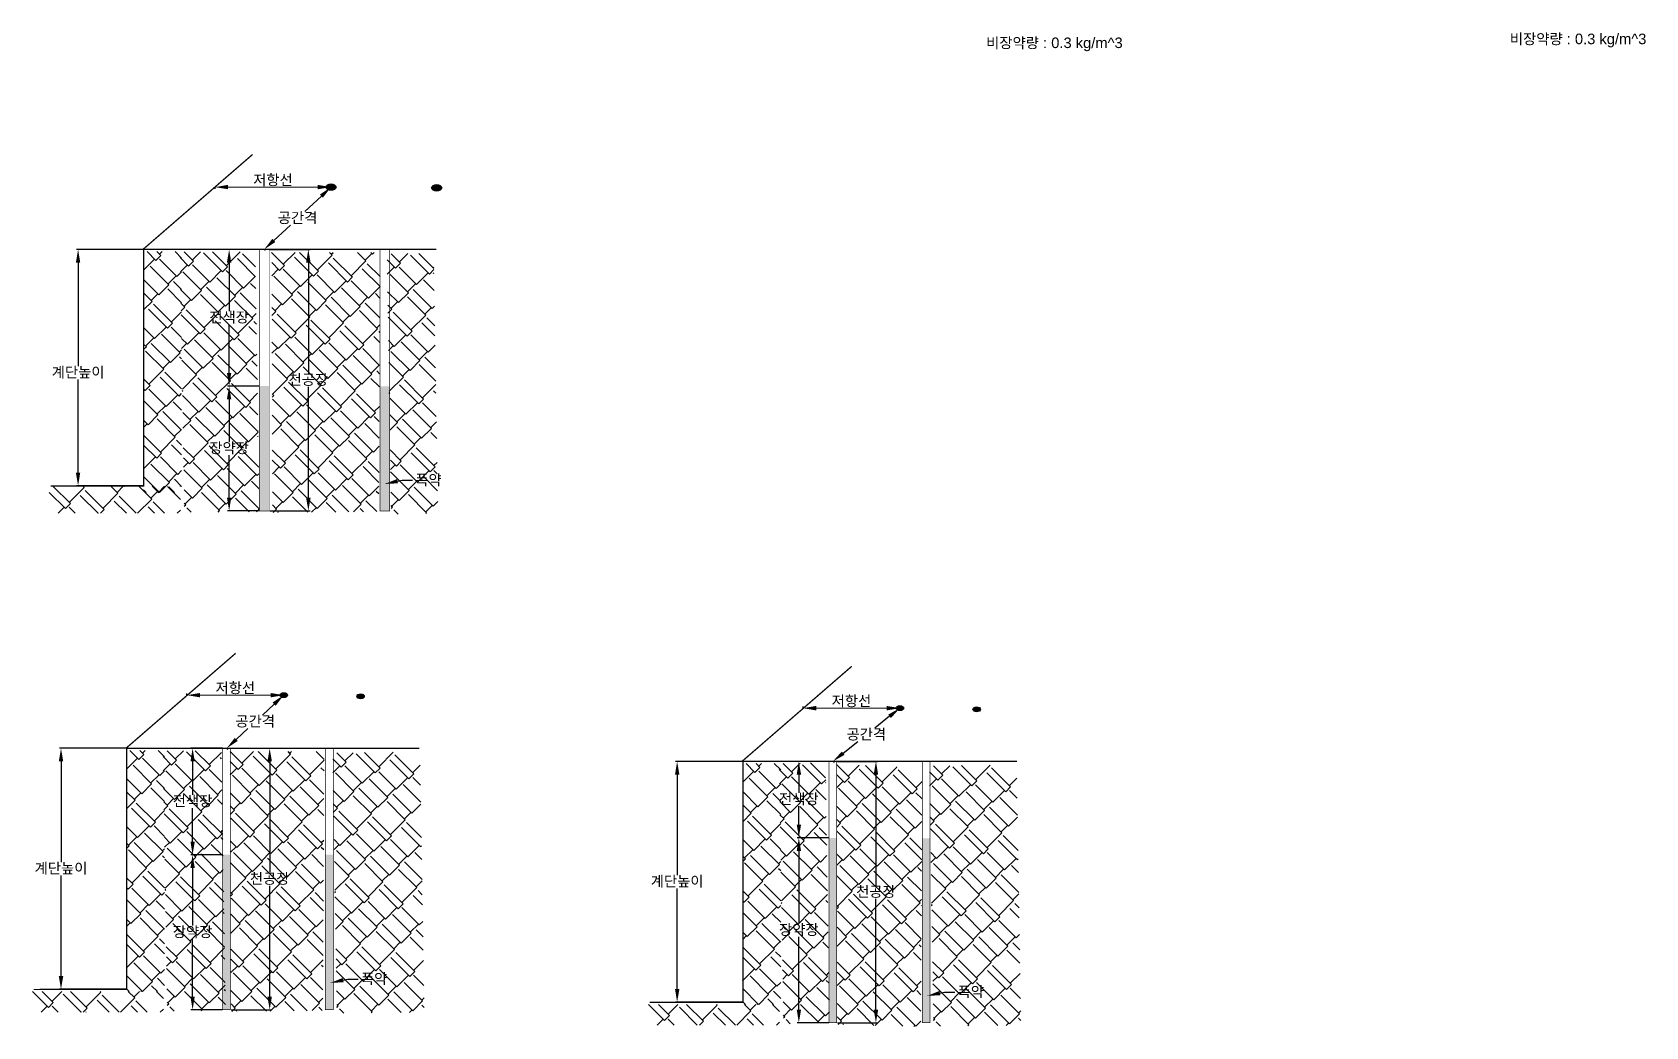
# Model space of a CAD drawing. Header units: millimetres. Extents: x -19 to 11377, y -963 to 606.
# Drawn here: x 10085 to 11312, y -963 to -207 of the extents above; entities that cross this region are included whole.
import ezdxf
from ezdxf import colors
from ezdxf.entities.mleader import LeaderData, LeaderLine
from ezdxf.math import Vec2, Vec3

# ---------------------------------------------------------------- set-up
doc = ezdxf.new("R2010")
doc.units = ezdxf.units.MM
doc.layers.get('Defpoints').update_dxf_attribs({"color": 5})
doc.styles.get("Standard").update_dxf_attribs({"font": 'arial.ttf'})
doc.dimstyles.new('ISO-25', dxfattribs={"dimtxt": 2.5, "dimasz": 2.5, "dimexe": 1.25, "dimexo": 0.625, "dimtad": 1, "dimtxsty": 'Standard', "dimcen": 2.5, "dimadec": 0, "dimazin": 0, "dimtfac": 1, "dimtmove": 0, "dimatfit": 3, "dimfxl": 1, "dimarcsym": 0})
pattern_1 = [(45, (9607.2, -859.21), (16.9727, 47.14634), [10.668, -8.89, 12.446, -5.334, 16.002, -7.112]), (45, (9614.115, -851.039), (16.9727, 47.14634), [8.89, -33.782, 7.112, -10.668]), (45, (9630.773, -837.524), (16.9727, 47.14634), [5.334, -55.118]), (135, (9607.2, -859.211), (-25.77334, 4.40033), [20.447, -64.897]), (135, (9614.744, -851.667), (-25.77334, 4.40033), [20.0025, -65.3415]), (135, (9621.03, -845.381), (-25.77334, 4.40033), [18.669, -66.675]), (135, (9630.773, -837.524), (-25.77334, 4.40033), [20.447, -64.897]), (135, (9634.545, -833.752), (-25.77334, 4.40033), [20.447, -64.897]), (135, (9644.917, -821.494), (-25.77334, 4.40033), [19.558, -65.786])]
pattern_2 = [(45, (9594.232, -1238.206), (16.9727, 47.14634), [10.668, -8.89, 12.446, -5.334, 16.002, -7.112]), (45, (9601.146, -1230.034), (16.9727, 47.14634), [8.89, -33.782, 7.112, -10.668]), (45, (9617.805, -1216.519), (16.9727, 47.14634), [5.334, -55.118]), (135, (9594.232, -1238.206), (-25.77334, 4.40033), [20.447, -64.897]), (135, (9601.775, -1230.663), (-25.77334, 4.40033), [20.0025, -65.3415]), (135, (9608.061, -1224.377), (-25.77334, 4.40033), [18.669, -66.675]), (135, (9617.805, -1216.519), (-25.77334, 4.40033), [20.447, -64.897]), (135, (9621.576, -1212.747), (-25.77334, 4.40033), [20.447, -64.897]), (135, (9631.949, -1200.489), (-25.77334, 4.40033), [19.558, -65.786])]
pattern_3 = [(45, (10062.563, -1248.07), (16.9727, 47.14634), [10.668, -8.89, 12.446, -5.334, 16.002, -7.112]), (45, (10069.478, -1239.899), (16.9727, 47.14634), [8.89, -33.782, 7.112, -10.668]), (45, (10086.136, -1226.384), (16.9727, 47.14634), [5.334, -55.118]), (135, (10062.563, -1248.071), (-25.77334, 4.40033), [20.447, -64.897]), (135, (10070.107, -1240.527), (-25.77334, 4.40033), [20.0025, -65.3415]), (135, (10076.393, -1234.241), (-25.77334, 4.40033), [18.669, -66.675]), (135, (10086.136, -1226.384), (-25.77334, 4.40033), [20.447, -64.897]), (135, (10089.908, -1222.612), (-25.77334, 4.40033), [20.447, -64.897]), (135, (10100.28, -1210.354), (-25.77334, 4.40033), [19.558, -65.786])]

# ---------------------------------------------------------------- blocks, each defined once
blk = doc.blocks.new('*D118')
at = {"color": 0, "lineweight": -2}
for p, q in [((10265.9, -372.2), (10296.4, -372.2)), ((10295.1, -382.2), (10295.1, -466.4)), ((10295.1, -560.8), (10295.1, -476.6)), ((10265.9, -570.8), (10296.4, -570.8))]:
    blk.add_line(p, q, dxfattribs=at)
at = {"color": 0}
for points in [[(10296.8, -382.2), (10293.4, -382.2), (10295.1, -372.2)], [(10293.4, -560.8), (10296.8, -560.8), (10295.1, -570.8)]]:
    blk.add_solid(points, dxfattribs=at)
at = {"layer": 'Defpoints', "color": 0}
for p in [(10265.3, -372.2), (10265.3, -570.8), (10295.1, -570.8)]:
    blk.add_point(p, dxfattribs=at)
at = {"color": 0, "insert": (10295.1, -471.5), "char_height": 8, "attachment_point": 5, "rotation": 0.001}
blk.add_mtext('천공장', dxfattribs=at)
blk = doc.blocks.new('*D119')
at = {"color": 0, "lineweight": -2}
for p, q in [((10169.4, -372.2), (10118.8, -372.2)), ((10120.1, -382.2), (10120.1, -460.8)), ((10120.1, -541.8), (10120.1, -471)), ((10169.4, -551.8), (10118.8, -551.8))]:
    blk.add_line(p, q, dxfattribs=at)
at = {"color": 0}
for points in [[(10121.7, -382.2), (10118.4, -382.2), (10120.1, -372.2)], [(10118.4, -541.8), (10121.7, -541.8), (10120.1, -551.8)]]:
    blk.add_solid(points, dxfattribs=at)
at = {"layer": 'Defpoints', "color": 0}
for p in [(10120.1, -372.2), (10170, -372.2), (10170, -551.8)]:
    blk.add_point(p, dxfattribs=at)
at = {"color": 0, "insert": (10120.1, -465.9), "char_height": 8, "attachment_point": 5, "rotation": 0.001}
blk.add_mtext('{\\fGulim|c129|p50;계단높이}', dxfattribs=at)
blk = doc.blocks.new('*D120')
at = {"color": 0, "lineweight": -2}
for p, q in [((10257.5, -476), (10233.6, -476)), ((10234.9, -486), (10234.9, -518.3)), ((10234.9, -560.8), (10234.9, -528.5)), ((10257.5, -570.8), (10233.6, -570.8))]:
    blk.add_line(p, q, dxfattribs=at)
at = {"color": 0}
for points in [[(10236.5, -486), (10233.2, -486), (10234.9, -476)], [(10233.2, -560.8), (10236.5, -560.8), (10234.9, -570.8)]]:
    blk.add_solid(points, dxfattribs=at)
at = {"layer": 'Defpoints', "color": 0}
for p in [(10257.8, -476), (10234.9, -570.8), (10257.8, -570.8)]:
    blk.add_point(p, dxfattribs=at)
at = {"color": 0, "insert": (10234.9, -523.4), "char_height": 8, "attachment_point": 5, "rotation": 0.001}
blk.add_mtext('장약장', dxfattribs=at)
blk = doc.blocks.new('*D121')
at = {"color": 0, "lineweight": -2}
for p, q in [((10312.7, -325.4), (10313.2, -325.9)), ((10305, -331.8), (10292.4, -343.5)), ((10268.9, -365.4), (10281.5, -353.7)), ((10262, -372.7), (10262.4, -373.1))]:
    blk.add_line(p, q, dxfattribs=at)
at = {"color": 0}
for points in [[(10306.1, -333), (10303.9, -330.5), (10312.3, -324.9)], [(10267.7, -364.2), (10270, -366.6), (10261.6, -372.2)]]:
    blk.add_solid(points, dxfattribs=at)
at = {"layer": 'Defpoints', "color": 0}
for p in [(10312.3, -324.9), (10261.6, -372.2), (10261.6, -372.2)]:
    blk.add_point(p, dxfattribs=at)
at = {"color": 0, "insert": (10286.9, -348.6), "char_height": 8, "attachment_point": 5, "rotation": 359.999}
blk.add_mtext('공간격', dxfattribs=at)
blk = doc.blocks.new('*D122')
at = {"color": 0, "lineweight": -2}
for p, q in [((10224.1, -325.2), (10224.1, -326.1)), ((10312.3, -324.3), (10312.3, -323.6))]:
    blk.add_line(p, q, dxfattribs=at)
at = {"color": 0, "lineweight": 5}
blk.add_line((10302.3, -324.9), (10234.1, -324.9), dxfattribs=at)
at = {"color": 0}
for points in [[(10234.1, -323.2), (10234.1, -326.5), (10224.1, -324.9)], [(10302.3, -326.5), (10302.3, -323.2), (10312.3, -324.9)]]:
    blk.add_solid(points, dxfattribs=at)
at = {"layer": 'Defpoints', "color": 0}
for p in [(10224.1, -324.6), (10224.1, -324.9), (10312.3, -324.9)]:
    blk.add_point(p, dxfattribs=at)
at = {"color": 0, "insert": (10268.2, -319.8), "char_height": 8, "attachment_point": 5}
blk.add_mtext('저항선', dxfattribs=at)
blk = doc.blocks.new('*D123')
at = {"color": 0, "lineweight": -2}
for p, q in [((10257.5, -372.2), (10233.6, -372.2)), ((10234.9, -382.2), (10234.9, -419.1)), ((10234.9, -466.1), (10234.9, -429.2)), ((10257.5, -476.1), (10233.6, -476.1))]:
    blk.add_line(p, q, dxfattribs=at)
at = {"color": 0}
for points in [[(10236.5, -382.2), (10233.2, -382.2), (10234.9, -372.2)], [(10233.2, -466.1), (10236.5, -466.1), (10234.9, -476.1)]]:
    blk.add_solid(points, dxfattribs=at)
at = {"layer": 'Defpoints', "color": 0}
for p in [(10257.8, -372.2), (10234.9, -476.1), (10257.8, -476.1)]:
    blk.add_point(p, dxfattribs=at)
at = {"color": 0, "insert": (10234.9, -424.1), "char_height": 8, "attachment_point": 5, "rotation": 0.001}
blk.add_mtext('전색장', dxfattribs=at)
blk = doc.blocks.new('*D124')
at = {"color": 0, "lineweight": -2}
for p, q in [((10236.5, -751.2), (10266.9, -751.2)), ((10265.7, -761.2), (10265.7, -845.4)), ((10265.7, -939.8), (10265.7, -855.6)), ((10236.5, -949.8), (10266.9, -949.8))]:
    blk.add_line(p, q, dxfattribs=at)
at = {"color": 0}
for points in [[(10267.4, -761.2), (10264, -761.2), (10265.7, -751.2)], [(10264, -939.8), (10267.4, -939.8), (10265.7, -949.8)]]:
    blk.add_solid(points, dxfattribs=at)
at = {"layer": 'Defpoints', "color": 0}
for p in [(10235.9, -751.2), (10235.9, -949.8), (10265.7, -949.8)]:
    blk.add_point(p, dxfattribs=at)
at = {"color": 0, "insert": (10265.7, -850.5), "char_height": 8, "attachment_point": 5, "rotation": 0.001}
blk.add_mtext('천공장', dxfattribs=at)
blk = doc.blocks.new('*D125')
at = {"color": 0, "lineweight": -2}
for p, q in [((10156.4, -751.2), (10105.9, -751.2)), ((10107.1, -761.2), (10107.1, -837.6)), ((10107.1, -924.2), (10107.1, -847.8)), ((10156.4, -934.2), (10105.9, -934.2))]:
    blk.add_line(p, q, dxfattribs=at)
at = {"color": 0}
for points in [[(10108.8, -761.2), (10105.4, -761.2), (10107.1, -751.2)], [(10105.4, -924.2), (10108.8, -924.2), (10107.1, -934.2)]]:
    blk.add_solid(points, dxfattribs=at)
at = {"layer": 'Defpoints', "color": 0}
for p in [(10107.1, -751.2), (10157.1, -751.2), (10157.1, -934.2)]:
    blk.add_point(p, dxfattribs=at)
at = {"color": 0, "insert": (10107.1, -842.7), "char_height": 8, "attachment_point": 5, "rotation": 0.001}
blk.add_mtext('{\\fGulim|c129|p50;계단높이}', dxfattribs=at)
blk = doc.blocks.new('*D126')
at = {"color": 0, "lineweight": -2}
for p, q in [((10229.8, -832.1), (10205.9, -832.1)), ((10207.1, -842.1), (10207.1, -885.9)), ((10207.1, -939.8), (10207.1, -896.1)), ((10229.8, -949.8), (10205.9, -949.8))]:
    blk.add_line(p, q, dxfattribs=at)
at = {"color": 0}
for points in [[(10208.8, -842.1), (10205.5, -842.1), (10207.1, -832.1)], [(10205.5, -939.8), (10208.8, -939.8), (10207.1, -949.8)]]:
    blk.add_solid(points, dxfattribs=at)
at = {"layer": 'Defpoints', "color": 0}
for p in [(10230.1, -832.1), (10207.1, -949.8), (10230.1, -949.8)]:
    blk.add_point(p, dxfattribs=at)
at = {"color": 0, "insert": (10207.1, -891), "char_height": 8, "attachment_point": 5, "rotation": 0.001}
blk.add_mtext('장약장', dxfattribs=at)
blk = doc.blocks.new('*D127')
at = {"color": 0, "lineweight": -2}
for p, q in [((10276.8, -711.3), (10277.2, -711.7)), ((10269.1, -717.6), (10260.2, -725.9)), ((10240.3, -744.4), (10249.2, -736.1)), ((10233.4, -751.7), (10233.8, -752.1))]:
    blk.add_line(p, q, dxfattribs=at)
at = {"color": 0}
for points in [[(10270.2, -718.9), (10267.9, -716.4), (10276.4, -710.8)], [(10239.2, -743.2), (10241.4, -745.6), (10233, -751.2)]]:
    blk.add_solid(points, dxfattribs=at)
at = {"layer": 'Defpoints', "color": 0}
for p in [(10276.4, -710.8), (10233, -751.2), (10233, -751.2)]:
    blk.add_point(p, dxfattribs=at)
at = {"color": 0, "insert": (10254.7, -731), "char_height": 8, "attachment_point": 5, "rotation": 359.999}
blk.add_mtext('공간격', dxfattribs=at)
blk = doc.blocks.new('*D128')
at = {"color": 0, "lineweight": -2}
for p, q in [((10202.8, -710.7), (10202.8, -709.6)), ((10276.4, -710.2), (10276.4, -709.6))]:
    blk.add_line(p, q, dxfattribs=at)
at = {"color": 0, "lineweight": 5}
blk.add_line((10266.4, -710.8), (10212.8, -710.8), dxfattribs=at)
at = {"color": 0}
for points in [[(10212.8, -709.2), (10212.8, -712.5), (10202.8, -710.8)], [(10266.4, -712.5), (10266.4, -709.2), (10276.4, -710.8)]]:
    blk.add_solid(points, dxfattribs=at)
at = {"layer": 'Defpoints', "color": 0}
for p in [(10202.8, -710.8), (10276.4, -710.8), (10202.8, -711.4)]:
    blk.add_point(p, dxfattribs=at)
at = {"color": 0, "insert": (10239.6, -705.7), "char_height": 8, "attachment_point": 5}
blk.add_mtext('저항선', dxfattribs=at)
blk = doc.blocks.new('*D129')
at = {"color": 0, "lineweight": -2}
for p, q in [((10229.8, -751.2), (10205.9, -751.2)), ((10207.1, -761.2), (10207.1, -786.6)), ((10207.1, -822), (10207.1, -796.7)), ((10229.8, -832), (10205.9, -832))]:
    blk.add_line(p, q, dxfattribs=at)
at = {"color": 0}
for points in [[(10208.8, -761.2), (10205.5, -761.2), (10207.1, -751.2)], [(10205.5, -822), (10208.8, -822), (10207.1, -832)]]:
    blk.add_solid(points, dxfattribs=at)
at = {"layer": 'Defpoints', "color": 0}
for p in [(10230.1, -751.2), (10207.1, -832), (10230.1, -832)]:
    blk.add_point(p, dxfattribs=at)
at = {"color": 0, "insert": (10207.1, -791.6), "char_height": 8, "attachment_point": 5, "rotation": 0.001}
blk.add_mtext('전색장', dxfattribs=at)
blk = doc.blocks.new('*D130')
at = {"color": 0, "lineweight": -2}
for p, q in [((10697.3, -761.1), (10727.7, -761.1)), ((10726.5, -771.1), (10726.5, -855.3)), ((10726.5, -949.7), (10726.5, -865.5)), ((10697.3, -959.7), (10727.7, -959.7))]:
    blk.add_line(p, q, dxfattribs=at)
at = {"color": 0}
for points in [[(10728.2, -771.1), (10724.8, -771.1), (10726.5, -761.1)], [(10724.8, -949.7), (10728.2, -949.7), (10726.5, -959.7)]]:
    blk.add_solid(points, dxfattribs=at)
at = {"layer": 'Defpoints', "color": 0}
for p in [(10696.7, -761.1), (10696.7, -959.7), (10726.5, -959.7)]:
    blk.add_point(p, dxfattribs=at)
at = {"color": 0, "insert": (10726.5, -860.4), "char_height": 8, "attachment_point": 5, "rotation": 0.001}
blk.add_mtext('천공장', dxfattribs=at)
blk = doc.blocks.new('*D131')
at = {"color": 0, "lineweight": -2}
for p, q in [((10624.8, -761.1), (10574.2, -761.1)), ((10575.4, -771.1), (10575.4, -847.5)), ((10575.4, -934.1), (10575.4, -857.7)), ((10624.8, -944.1), (10574.2, -944.1))]:
    blk.add_line(p, q, dxfattribs=at)
at = {"color": 0}
for points in [[(10577.1, -771.1), (10573.8, -771.1), (10575.4, -761.1)], [(10573.8, -934.1), (10577.1, -934.1), (10575.4, -944.1)]]:
    blk.add_solid(points, dxfattribs=at)
at = {"layer": 'Defpoints', "color": 0}
for p in [(10575.4, -761.1), (10625.4, -761.1), (10625.4, -944.1)]:
    blk.add_point(p, dxfattribs=at)
at = {"color": 0, "insert": (10575.4, -852.6), "char_height": 8, "attachment_point": 5, "rotation": 0.001}
blk.add_mtext('{\\fGulim|c129|p50;계단높이}', dxfattribs=at)
blk = doc.blocks.new('*D132')
at = {"color": 0, "lineweight": -2}
for p, q in [((10690.3, -819.1), (10666.7, -819.1)), ((10667.9, -829.1), (10667.9, -884.3)), ((10667.9, -949.7), (10667.9, -894.5)), ((10690.6, -959.7), (10666.7, -959.7))]:
    blk.add_line(p, q, dxfattribs=at)
at = {"color": 0}
for points in [[(10669.6, -829.1), (10666.3, -829.1), (10667.9, -819.1)], [(10666.3, -949.7), (10669.6, -949.7), (10667.9, -959.7)]]:
    blk.add_solid(points, dxfattribs=at)
at = {"layer": 'Defpoints', "color": 0}
for p in [(10690.6, -819.1), (10667.9, -959.7), (10690.9, -959.7)]:
    blk.add_point(p, dxfattribs=at)
at = {"color": 0, "insert": (10667.9, -889.4), "char_height": 8, "attachment_point": 5, "rotation": 0.001}
blk.add_mtext('장약장', dxfattribs=at)
blk = doc.blocks.new('*D133')
at = {"color": 0, "lineweight": -2}
for p, q in [((10745.1, -721.2), (10745.5, -721.7)), ((10736.9, -726.9), (10725.7, -735.8)), ((10701.6, -754.9), (10712.8, -746)), ((10694.2, -761.6), (10694.6, -762.1))]:
    blk.add_line(p, q, dxfattribs=at)
at = {"color": 0}
for points in [[(10737.9, -728.2), (10735.8, -725.6), (10744.7, -720.7)], [(10700.6, -753.6), (10702.6, -756.2), (10693.8, -761.1)]]:
    blk.add_solid(points, dxfattribs=at)
at = {"layer": 'Defpoints', "color": 0}
for p in [(10744.7, -720.7), (10693.8, -761.1), (10693.8, -761.1)]:
    blk.add_point(p, dxfattribs=at)
at = {"color": 0, "insert": (10719.2, -740.9), "char_height": 8, "attachment_point": 5, "rotation": 359.999}
blk.add_mtext('공간격', dxfattribs=at)
blk = doc.blocks.new('*D134')
at = {"color": 0, "lineweight": -2}
for p, q in [((10671.1, -720.6), (10671.1, -719.4)), ((10744.7, -720.1), (10744.7, -719.4))]:
    blk.add_line(p, q, dxfattribs=at)
at = {"color": 0, "lineweight": 5}
blk.add_line((10734.7, -720.7), (10681.1, -720.7), dxfattribs=at)
at = {"color": 0}
for points in [[(10681.1, -719), (10681.1, -722.4), (10671.1, -720.7)], [(10734.7, -722.4), (10734.7, -719), (10744.7, -720.7)]]:
    blk.add_solid(points, dxfattribs=at)
at = {"layer": 'Defpoints', "color": 0}
for p in [(10671.1, -720.7), (10671.1, -721.2), (10744.7, -720.7)]:
    blk.add_point(p, dxfattribs=at)
at = {"color": 0, "insert": (10707.9, -715.6), "char_height": 8, "attachment_point": 5}
blk.add_mtext('저항선', dxfattribs=at)
blk = doc.blocks.new('*D135')
at = {"color": 0, "lineweight": -2}
for p, q in [((10690.6, -761.1), (10666.7, -761.1)), ((10667.9, -771.1), (10667.9, -785)), ((10667.9, -809.1), (10667.9, -795.1)), ((10690.6, -819.1), (10666.7, -819.1))]:
    blk.add_line(p, q, dxfattribs=at)
at = {"color": 0}
for points in [[(10669.6, -771.1), (10666.3, -771.1), (10667.9, -761.1)], [(10666.3, -809.1), (10669.6, -809.1), (10667.9, -819.1)]]:
    blk.add_solid(points, dxfattribs=at)
at = {"layer": 'Defpoints', "color": 0}
for p in [(10690.9, -761.1), (10667.9, -819.1), (10690.9, -819.1)]:
    blk.add_point(p, dxfattribs=at)
at = {"color": 0, "insert": (10667.9, -790.1), "char_height": 8, "attachment_point": 5, "rotation": 0.001}
blk.add_mtext('전색장', dxfattribs=at)

msp = doc.modelspace()

# ---------------------------------------------------------------- hatches: boundary and pattern name
at = {"transparency": 33554687}
h = msp.add_hatch(color=256, dxfattribs=at)
h.dxf.hatch_style = 1
edge = h.paths.add_edge_path()
edge.add_ellipse((10312.318, -324.949), major_axis=(-3.809, 0), ratio=0.64695482, start_angle=0, end_angle=360)
h = msp.add_hatch(color=256, dxfattribs=at)
h.dxf.hatch_style = 1
edge = h.paths.add_edge_path()
edge.add_ellipse((10392.63, -325.491), major_axis=(-3.809, 0), ratio=0.64695482, start_angle=0, end_angle=360)
h = msp.add_hatch()
h.set_pattern_fill('AR-RSHKE', color=253, scale=0.07, angle=45)
h.set_pattern_definition([(45, (9608.076, -859.306), (16.9727, 47.14634), [10.668, -8.89, 12.446, -5.334, 16.002, -7.112]), (45, (9614.99, -851.134), (16.9727, 47.14634), [8.89, -33.782, 7.112, -10.668]), (45, (9631.65, -837.619), (16.9727, 47.14634), [5.334, -55.118]), (135, (9608.076, -859.306), (-25.77334, 4.40033), [20.447, -64.897]), (135, (9615.62, -851.763), (-25.77334, 4.40033), [20.0025, -65.3415]), (135, (9621.905, -845.477), (-25.77334, 4.40033), [18.669, -66.675]), (135, (9631.649, -837.619), (-25.77334, 4.40033), [20.447, -64.897]), (135, (9635.42, -833.847), (-25.77334, 4.40033), [20.447, -64.897]), (135, (9645.793, -821.589), (-25.77334, 4.40033), [19.558, -65.786])])
h.paths.add_polyline_path([(10198.737, -373.856), (10169.885, -373.856), (10169.885, -556.883), (10198.737, -556.883)])
h = msp.add_hatch()
h.set_pattern_fill('AR-RSHKE', color=253, scale=0.07, angle=45)
h.set_pattern_definition(pattern_1)
h.paths.add_polyline_path([(10197.565, -374.096), (10254.705, -373.915), (10258.025, -571.597), (10200.885, -571.778)])
h = msp.add_hatch()
h.set_pattern_fill('AR-RSHKE', color=253, scale=0.07, angle=45)
h.set_pattern_definition([(45, (9676.314, -862.49), (16.9727, 47.14634), [10.668, -8.89, 12.446, -5.334, 16.002, -7.112]), (45, (9683.229, -854.318), (16.9727, 47.14634), [8.89, -33.782, 7.112, -10.668]), (45, (9699.887, -840.803), (16.9727, 47.14634), [5.334, -55.118]), (135, (9676.314, -862.49), (-25.77334, 4.40033), [20.447, -64.897]), (135, (9683.858, -854.947), (-25.77334, 4.40033), [20.0025, -65.3415]), (135, (9690.144, -848.66), (-25.77334, 4.40033), [18.669, -66.675]), (135, (9699.887, -840.803), (-25.77334, 4.40033), [20.447, -64.897]), (135, (9703.659, -837.031), (-25.77334, 4.40033), [20.447, -64.897]), (135, (9714.031, -824.773), (-25.77334, 4.40033), [19.558, -65.786])])
h.paths.add_polyline_path([(10267.205, -374.507), (10349.712, -374.625), (10348.661, -571.385), (10267.841, -572.129)])
h = msp.add_hatch()
h.set_pattern_fill('AR-RSHKE', color=253, scale=0.07, angle=45)
h.set_pattern_definition([(45, (9764.465, -860.845), (16.9727, 47.14634), [10.668, -8.89, 12.446, -5.334, 16.002, -7.112]), (45, (9771.38, -852.673), (16.9727, 47.14634), [8.89, -33.782, 7.112, -10.668]), (45, (9788.039, -839.158), (16.9727, 47.14634), [5.334, -55.118]), (135, (9764.465, -860.845), (-25.77334, 4.40033), [20.447, -64.897]), (135, (9772.009, -853.302), (-25.77334, 4.40033), [20.0025, -65.3415]), (135, (9778.295, -847.016), (-25.77334, 4.40033), [18.669, -66.675]), (135, (9788.039, -839.158), (-25.77334, 4.40033), [20.447, -64.897]), (135, (9791.81, -835.386), (-25.77334, 4.40033), [20.447, -64.897]), (135, (9802.182, -823.128), (-25.77334, 4.40033), [19.558, -65.786])])
h.paths.add_polyline_path([(10354.83, -375.73), (10390.27, -374.962), (10393.589, -572.644), (10358.15, -573.412)])
h = msp.add_hatch(color=0)
h.dxf.hatch_style = 1
h.paths.add_polyline_path([(10265.314, -476.058), (10257.807, -476.058), (10257.807, -570.847), (10265.314, -570.847)])
h = msp.add_hatch(color=0)
h.dxf.hatch_style = 1
h.paths.add_polyline_path([(10349.641, -570.847), (10357.147, -570.847), (10357.147, -476.337), (10349.641, -476.337)])
h = msp.add_hatch()
h.set_pattern_fill('AR-RSHKE', color=253, scale=0.07, angle=45)
h.set_pattern_definition(pattern_1)
h.paths.add_polyline_path([(10098.221, -552.105), (10197.905, -552.105), (10197.905, -572.66), (10098.221, -572.66)])
h = msp.add_hatch(color=256, dxfattribs=at)
h.dxf.hatch_style = 1
edge = h.paths.add_edge_path()
edge.add_ellipse((10276.381, -710.829), major_axis=(-2.863, 0), ratio=0.64991638, start_angle=0, end_angle=360)
h = msp.add_hatch(color=256, dxfattribs=at)
h.dxf.hatch_style = 1
edge = h.paths.add_edge_path()
edge.add_ellipse((10334.784, -711.736), major_axis=(-2.863, 0), ratio=0.64991638, start_angle=0, end_angle=360)
h = msp.add_hatch(color=256, dxfattribs=at)
h.dxf.hatch_style = 1
edge = h.paths.add_edge_path()
edge.add_ellipse((10744.713, -720.694), major_axis=(-2.863, 0), ratio=0.64991638, start_angle=0, end_angle=360)
h = msp.add_hatch(color=256, dxfattribs=at)
h.dxf.hatch_style = 1
edge = h.paths.add_edge_path()
edge.add_ellipse((10803.116, -721.6), major_axis=(-2.863, 0), ratio=0.64991638, start_angle=0, end_angle=360)
h = msp.add_hatch()
h.set_pattern_fill('AR-RSHKE', color=253, scale=0.07, angle=45)
h.set_pattern_definition([(45, (9595.107, -1238.301), (16.9727, 47.14634), [10.668, -8.89, 12.446, -5.334, 16.002, -7.112]), (45, (9602.022, -1230.13), (16.9727, 47.14634), [8.89, -33.782, 7.112, -10.668]), (45, (9618.68, -1216.614), (16.9727, 47.14634), [5.334, -55.118]), (135, (9595.107, -1238.301), (-25.77334, 4.40033), [20.447, -64.897]), (135, (9602.65, -1230.758), (-25.77334, 4.40033), [20.0025, -65.3415]), (135, (9608.937, -1224.472), (-25.77334, 4.40033), [18.669, -66.675]), (135, (9618.68, -1216.614), (-25.77334, 4.40033), [20.447, -64.897]), (135, (9622.452, -1212.842), (-25.77334, 4.40033), [20.447, -64.897]), (135, (9632.824, -1200.584), (-25.77334, 4.40033), [19.558, -65.786])])
h.paths.add_polyline_path([(10185.769, -752.851), (10156.916, -752.851), (10156.916, -935.879), (10185.769, -935.879)])
h = msp.add_hatch()
h.set_pattern_fill('AR-RSHKE', color=253, scale=0.07, angle=45)
h.set_pattern_definition(pattern_2)
h.paths.add_polyline_path([(10184.597, -753.091), (10228.947, -752.91), (10232.266, -950.592), (10187.916, -950.773)])
h = msp.add_hatch()
h.set_pattern_fill('AR-RSHKE', color=253, scale=0.07, angle=45)
h.set_pattern_definition([(45, (9644.825, -1241.485), (16.9727, 47.14634), [10.668, -8.89, 12.446, -5.334, 16.002, -7.112]), (45, (9651.74, -1233.313), (16.9727, 47.14634), [8.89, -33.782, 7.112, -10.668]), (45, (9668.398, -1219.798), (16.9727, 47.14634), [5.334, -55.118]), (135, (9644.825, -1241.485), (-25.77334, 4.40033), [20.447, -64.897]), (135, (9652.368, -1233.942), (-25.77334, 4.40033), [20.0025, -65.3415]), (135, (9658.655, -1227.656), (-25.77334, 4.40033), [18.669, -66.675]), (135, (9668.398, -1219.798), (-25.77334, 4.40033), [20.447, -64.897]), (135, (9672.17, -1216.026), (-25.77334, 4.40033), [20.447, -64.897]), (135, (9682.542, -1203.768), (-25.77334, 4.40033), [19.558, -65.786])])
h.paths.add_polyline_path([(10235.716, -753.502), (10307.153, -753.62), (10306.102, -950.38), (10236.352, -951.125)])
h = msp.add_hatch()
h.set_pattern_fill('AR-RSHKE', color=253, scale=0.07, angle=45)
h.set_pattern_definition([(45, (9723.146, -1239.84), (16.9727, 47.14634), [10.668, -8.89, 12.446, -5.334, 16.002, -7.112]), (45, (9730.061, -1231.668), (16.9727, 47.14634), [8.89, -33.782, 7.112, -10.668]), (45, (9746.72, -1218.153), (16.9727, 47.14634), [5.334, -55.118]), (135, (9723.146, -1239.84), (-25.77334, 4.40033), [20.447, -64.897]), (135, (9730.69, -1232.297), (-25.77334, 4.40033), [20.0025, -65.3415]), (135, (9736.976, -1226.011), (-25.77334, 4.40033), [18.669, -66.675]), (135, (9746.72, -1218.153), (-25.77334, 4.40033), [20.447, -64.897]), (135, (9750.491, -1214.381), (-25.77334, 4.40033), [20.447, -64.897]), (135, (9760.864, -1202.123), (-25.77334, 4.40033), [19.558, -65.786])])
h.paths.add_polyline_path([(10313.512, -754.725), (10379.892, -753.957), (10383.211, -951.639), (10316.831, -952.407)])
h = msp.add_hatch()
h.set_pattern_fill('AR-RSHKE', color=253, scale=0.07, angle=45)
h.set_pattern_definition([(45, (10063.439, -1248.166), (16.9727, 47.14634), [10.668, -8.89, 12.446, -5.334, 16.002, -7.112]), (45, (10070.354, -1239.994), (16.9727, 47.14634), [8.89, -33.782, 7.112, -10.668]), (45, (10087.012, -1226.479), (16.9727, 47.14634), [5.334, -55.118]), (135, (10063.439, -1248.166), (-25.77334, 4.40033), [20.447, -64.897]), (135, (10070.982, -1240.623), (-25.77334, 4.40033), [20.0025, -65.3415]), (135, (10077.268, -1234.337), (-25.77334, 4.40033), [18.669, -66.675]), (135, (10087.012, -1226.479), (-25.77334, 4.40033), [20.447, -64.897]), (135, (10090.784, -1222.707), (-25.77334, 4.40033), [20.447, -64.897]), (135, (10101.156, -1210.449), (-25.77334, 4.40033), [19.558, -65.786])])
h.paths.add_polyline_path([(10654.1, -762.716), (10625.248, -762.716), (10625.248, -945.743), (10654.1, -945.743)])
h = msp.add_hatch()
h.set_pattern_fill('AR-RSHKE', color=253, scale=0.07, angle=45)
h.set_pattern_definition(pattern_3)
h.paths.add_polyline_path([(10652.928, -762.956), (10688.082, -761.824), (10691.401, -959.506), (10656.248, -960.638)])
h = msp.add_hatch()
h.set_pattern_fill('AR-RSHKE', color=253, scale=0.07, angle=45)
h.set_pattern_definition([(45, (10105.627, -1251.35), (16.9727, 47.14634), [10.668, -8.89, 12.446, -5.334, 16.002, -7.112]), (45, (10112.541, -1243.178), (16.9727, 47.14634), [8.89, -33.782, 7.112, -10.668]), (45, (10129.2, -1229.663), (16.9727, 47.14634), [5.334, -55.118]), (135, (10105.627, -1251.35), (-25.77334, 4.40033), [20.447, -64.897]), (135, (10113.17, -1243.807), (-25.77334, 4.40033), [20.0025, -65.3415]), (135, (10119.456, -1237.52), (-25.77334, 4.40033), [18.669, -66.675]), (135, (10129.2, -1229.663), (-25.77334, 4.40033), [20.447, -64.897]), (135, (10132.972, -1225.891), (-25.77334, 4.40033), [20.447, -64.897]), (135, (10143.344, -1213.633), (-25.77334, 4.40033), [19.558, -65.786])])
h.paths.add_polyline_path([(10696.517, -763.367), (10761.661, -765.91), (10760.61, -962.67), (10697.154, -960.989)])
h = msp.add_hatch()
h.set_pattern_fill('AR-RSHKE', color=253, scale=0.07, angle=45)
h.set_pattern_definition([(45, (10176.697, -1249.705), (16.9727, 47.14634), [10.668, -8.89, 12.446, -5.334, 16.002, -7.112]), (45, (10183.612, -1241.533), (16.9727, 47.14634), [8.89, -33.782, 7.112, -10.668]), (45, (10200.27, -1228.018), (16.9727, 47.14634), [5.334, -55.118]), (135, (10176.697, -1249.705), (-25.77334, 4.40033), [20.447, -64.897]), (135, (10184.24, -1242.162), (-25.77334, 4.40033), [20.0025, -65.3415]), (135, (10190.527, -1235.876), (-25.77334, 4.40033), [18.669, -66.675]), (135, (10200.27, -1228.018), (-25.77334, 4.40033), [20.447, -64.897]), (135, (10204.042, -1224.246), (-25.77334, 4.40033), [20.447, -64.897]), (135, (10214.414, -1211.988), (-25.77334, 4.40033), [19.558, -65.786])])
h.paths.add_polyline_path([(10767.062, -764.59), (10833.442, -763.822), (10836.762, -961.504), (10770.382, -962.272)])
h = msp.add_hatch(color=0)
h.dxf.hatch_style = 1
h.paths.add_polyline_path([(10696.583, -819.271), (10690.86, -819.271), (10690.86, -959.707), (10696.583, -959.707)])
h = msp.add_hatch(color=0)
h.dxf.hatch_style = 1
h.paths.add_polyline_path([(10761.872, -959.707), (10767.432, -959.707), (10767.432, -819.527), (10761.872, -819.527)])
h = msp.add_hatch(color=0)
h.dxf.hatch_style = 1
h.paths.add_polyline_path([(10235.782, -832.013), (10230.058, -832.013), (10230.058, -949.842), (10235.782, -949.842)])
h = msp.add_hatch(color=0)
h.dxf.hatch_style = 1
h.paths.add_polyline_path([(10308.322, -949.842), (10313.881, -949.842), (10313.881, -832.069), (10308.322, -832.069)])
h = msp.add_hatch()
h.set_pattern_fill('AR-RSHKE', color=253, scale=0.07, angle=45)
h.set_pattern_definition(pattern_2)
h.paths.add_polyline_path([(10085.252, -935.948), (10184.936, -935.948), (10184.936, -951.655), (10085.252, -951.655)])
h = msp.add_hatch()
h.set_pattern_fill('AR-RSHKE', color=253, scale=0.07, angle=45)
h.set_pattern_definition(pattern_3)
h.paths.add_polyline_path([(10553.584, -945.812), (10653.268, -945.812), (10653.268, -961.52), (10553.584, -961.52)])

# ---------------------------------------------------------------- linework, layer by layer
at = {"const_width": 1}
for points in [[(10169.41, -372.221), (10252.773, -300.032)], [(10156.442, -751.216), (10239.804, -679.027)], [(10624.773, -761.081), (10708.135, -688.892)]]:
    msp.add_lwpolyline(points, dxfattribs=at)
at = {"color": 0, "const_width": 1}
for points in [[(10392.314, -372.221), (10170.035, -372.221), (10170.035, -551.817), (10099.247, -551.985)], [(10379.345, -751.216), (10157.067, -751.216), (10157.067, -934.239), (10086.279, -934.408)], [(10833.75, -761.081), (10625.398, -761.081), (10625.398, -944.104), (10554.61, -944.272)]]:
    msp.add_lwpolyline(points, dxfattribs=at)
at = {"color": 0, "const_width": 0.5}
for points in [[(10257.807, -372.221), (10265.314, -372.221), (10265.314, -570.847), (10257.807, -570.847)], [(10349.435, -372.221), (10356.942, -372.221), (10356.942, -570.847), (10349.435, -570.847)], [(10230.058, -751.216), (10235.889, -751.216), (10235.889, -949.842), (10230.058, -949.842)], [(10308.116, -751.216), (10314.162, -751.216), (10314.162, -949.842), (10308.116, -949.842)], [(10690.86, -761.081), (10696.691, -761.081), (10696.691, -959.707), (10690.86, -959.707)], [(10761.667, -761.081), (10767.713, -761.081), (10767.713, -959.707), (10761.667, -959.707)]]:
    msp.add_lwpolyline(points, close=True, dxfattribs=at)
for centre, major_axis, ratio in [((10312.318, -324.949), (-3.809, 0), 0.64695482), ((10392.63, -325.491), (-3.809, 0), 0.64695482), ((10276.381, -710.829), (-2.863, 0), 0.64991638), ((10334.784, -711.736), (-2.863, 0), 0.64991638), ((10744.713, -720.694), (-2.863, 0), 0.64991638), ((10803.116, -721.6), (-2.863, 0), 0.64991638)]:
    msp.add_ellipse(centre, major_axis=major_axis, ratio=ratio)

# ---------------------------------------------------------------- texts
at = {"color": 0}
for p in [(11208.323, -216.31), (10810.273, -219.26)]:
    msp.add_text('비장약량 : 0.3 kg/m^ 3', height=8, dxfattribs=at).set_placement(p)

# ---------------------------------------------------------------- dimensions: what is measured, and where the dimension line sits
for base, p1, p2, picture, middle in [((10224.117, -324.858), (10312.318, -324.949), (10224.117, -324.564), '*D122', (10268.218, -319.765)), ((10202.782, -710.829), (10276.381, -710.829), (10202.782, -711.368), '*D128', (10239.582, -705.736)), ((10671.114, -720.694), (10744.713, -720.694), (10671.114, -721.232), '*D134', (10707.913, -715.601))]:
    dim = msp.add_linear_dim(base=base, p1=p1, p2=p2, text='저항선', dimstyle='ISO-25', override={"dimtxt": 8, "dimasz": 10, "dimlwd": 5})
    dim.commit()
    dim.dimension.update_dxf_attribs({"geometry": picture, "text_midpoint": middle})
for p1, p2, picture, middle in [((10312.318, -324.949), (10261.561, -372.221), '*D121', (10286.939, -348.585)), ((10276.381, -710.829), (10232.974, -751.216), '*D127', (10254.677, -731.023)), ((10744.713, -720.694), (10693.775, -761.081), '*D133', (10719.244, -740.887))]:
    dim = msp.add_aligned_dim(p1=p1, p2=p2, distance=0, text='공간격', dimstyle='ISO-25', override={"dimtxt": 8, "dimasz": 10})
    dim.commit()
    dim.dimension.update_dxf_attribs({"geometry": picture, "text_midpoint": middle, "text_rotation": 359.999})
for base, p1, p2, picture, middle in [((10120.073, -372.221), (10170.035, -551.817), (10170.035, -372.221), '*D119', (10120.073, -465.867)), ((10107.104, -751.216), (10157.067, -934.239), (10157.067, -751.216), '*D125', (10107.104, -842.728)), ((10575.436, -761.081), (10625.398, -944.104), (10625.398, -761.081), '*D131', (10575.436, -852.592))]:
    dim = msp.add_linear_dim(base=base, p1=p1, p2=p2, angle=90, text='{\\fGulim|c129|p50;계단높이}', dimstyle='ISO-25', override={"dimtxt": 8, "dimasz": 10}, dxfattribs=at)
    dim.commit()
    dim.dimension.update_dxf_attribs({"geometry": picture, "text_midpoint": middle, "dimtype": 161, "text_rotation": 0.001})
for base, p1, p2, text, override, picture, middle in [((10234.867, -476.066), (10257.807, -372.221), (10257.807, -476.066), '전색장', {"dimtxt": 8, "dimasz": 10, "dimexo": 0.3, "dimgap": 0.6, "dimtoh": 1}, '*D123', (10234.867, -424.144)), ((10295.108, -570.847), (10265.314, -372.221), (10265.314, -570.847), '천공장', {"dimtxt": 8, "dimasz": 10}, '*D118', (10295.108, -471.534)), ((10234.867, -570.847), (10257.807, -475.998), (10257.807, -570.847), '장약장', {"dimtxt": 8, "dimasz": 10, "dimexo": 0.3}, '*D120', (10234.867, -523.423)), ((10207.118, -832.04), (10230.058, -751.216), (10230.058, -832.04), '전색장', {"dimtxt": 8, "dimasz": 10, "dimexo": 0.3, "dimgap": 0.6, "dimtoh": 1}, '*D129', (10207.118, -791.628)), ((10265.684, -949.842), (10235.889, -751.216), (10235.889, -949.842), '천공장', {"dimtxt": 8, "dimasz": 10}, '*D124', (10265.684, -850.529)), ((10667.919, -819.066), (10690.86, -761.081), (10690.86, -819.066), '전색장', {"dimtxt": 8, "dimasz": 10, "dimexo": 0.3, "dimgap": 0.6, "dimtoh": 1}, '*D135', (10667.919, -790.073)), ((10726.485, -959.707), (10696.691, -761.081), (10696.691, -959.707), '천공장', {"dimtxt": 8, "dimasz": 10}, '*D130', (10726.485, -860.394)), ((10667.919, -959.707), (10690.56, -819.066), (10690.86, -959.707), '장약장', {"dimtxt": 8, "dimasz": 10, "dimexo": 0.3}, '*D132', (10667.919, -889.387)), ((10207.118, -949.842), (10230.058, -832.099), (10230.058, -949.842), '장약장', {"dimtxt": 8, "dimasz": 10, "dimexo": 0.3}, '*D126', (10207.118, -890.97))]:
    dim = msp.add_linear_dim(base=base, p1=p1, p2=p2, angle=90, text=text, dimstyle='ISO-25', override=override, dxfattribs=at)
    dim.commit()
    dim.dimension.update_dxf_attribs({"geometry": picture, "text_midpoint": middle, "text_rotation": 0.001})

# ---------------------------------------------------------------- leaders
ml = msp.add_multileader_mtext('Standard', dxfattribs=at)
ml.set_content('{\\f굴림|p34;폭약}')
ml.set_leader_properties()
ml.build(insert=Vec2(0, 0))
ml.multileader.update_dxf_attribs({"arrow_head_size": 10})
ctx = ml.context
ctx.base_point, ctx.char_height, ctx.arrow_head_size, ctx.plane_origin = Vec3(10374.366, -547.514), 8, 10, Vec3(10362.768, -550.393)
notes = []
notes.append((ctx, [(0, (1, 1, 0), (10366.366, -547.514), (1, 0), 8, [(0, [(10353.107, -550.393)], 0, [])])]))
ctx.mtext.insert, ctx.mtext.flow_direction = Vec3(10376.366, -543.238), 5
ml = msp.add_multileader_mtext('Standard', dxfattribs=at)
ml.set_content('{\\f굴림|p34;폭약}')
ml.set_leader_properties()
ml.build(insert=Vec2(0, 0))
ml.multileader.update_dxf_attribs({"arrow_head_size": 10})
ctx = ml.context
ctx.base_point, ctx.char_height, ctx.arrow_head_size, ctx.plane_origin = Vec3(10333.047, -926.509), 8, 10, Vec3(10321.449, -929.388)
notes.append((ctx, [(0, (1, 1, 0), (10325.047, -926.509), (1, 0), 8, [(0, [(10311.789, -929.388)], 0, [])])]))
ctx.mtext.insert, ctx.mtext.flow_direction = Vec3(10335.047, -922.233), 5
ml = msp.add_multileader_mtext('Standard', dxfattribs=at)
ml.set_content('{\\f굴림|p34;폭약}')
ml.set_leader_properties()
ml.build(insert=Vec2(0, 0))
ml.multileader.update_dxf_attribs({"arrow_head_size": 10})
ctx = ml.context
ctx.base_point, ctx.char_height, ctx.arrow_head_size, ctx.plane_origin = Vec3(10786.597, -936.374), 8, 10, Vec3(10775, -939.253)
notes.append((ctx, [(0, (1, 1, 0), (10778.597, -936.374), (1, 0), 8, [(0, [(10765.339, -939.253)], 0, [])])]))
ctx.mtext.insert, ctx.mtext.flow_direction = Vec3(10788.597, -932.098), 5
for ctx, leaders in notes:
    for number, flags, end, landing, length, lines in leaders:
        leader = LeaderData()
        leader.index, (leader.has_last_leader_line, leader.has_dogleg_vector, leader.attachment_direction) = number, flags
        leader.last_leader_point, leader.dogleg_vector, leader.dogleg_length = Vec3(end), Vec3(landing), length
        for number, points, colour, breaks in lines:
            line = LeaderLine()
            line.index, line.vertices, line.color, line.breaks = number, Vec3.list(points), colors.encode_raw_color(colour), breaks
            leader.lines.append(line)
        ctx.leaders.append(leader)

doc.saveas('drawing.dxf')
